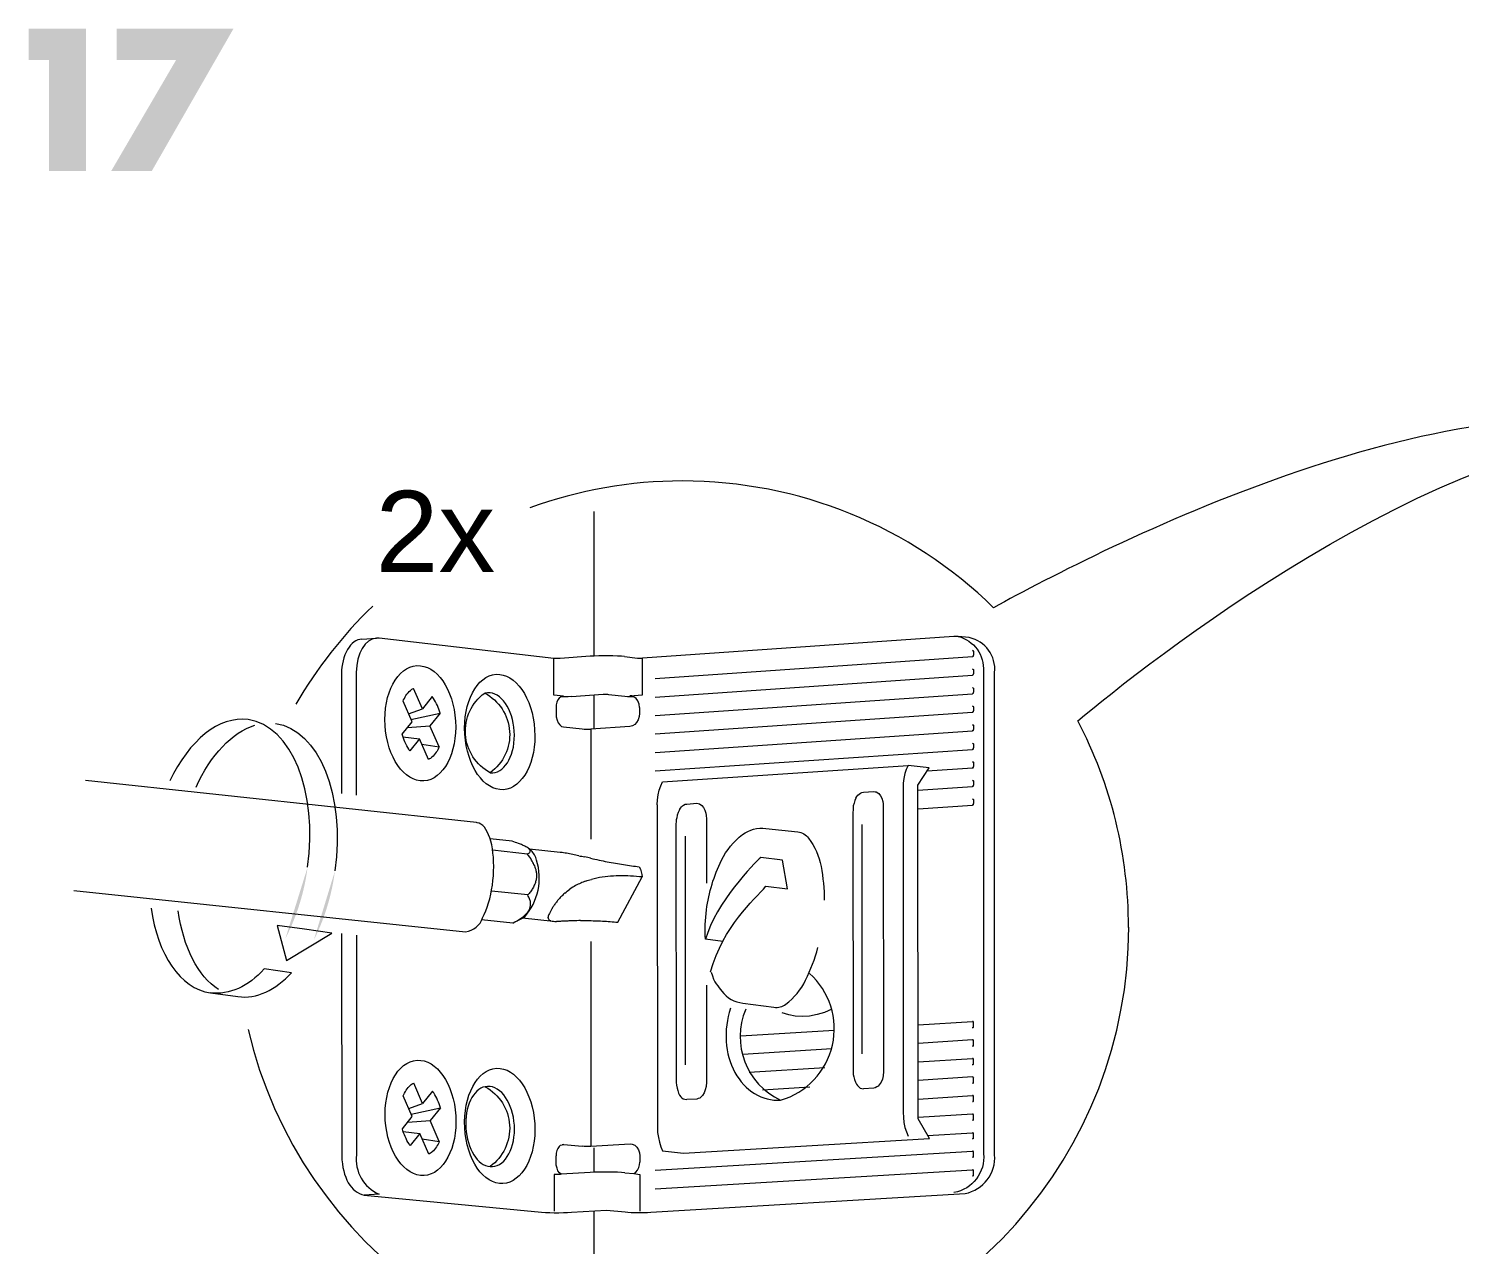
# Model space of a CAD drawing. Header units: metres. Extents: x -11.5 to 7.4, y -3.8 to 5.9.
# Drawn here: x 6.7865 to 7.0658, y -1.58 to -1.3429 of the extents above; entities that cross this region are included whole.
import ezdxf

# ---------------------------------------------------------------- set-up
doc = ezdxf.new("R2010")
doc.units = ezdxf.units.M
doc.header["$MEASUREMENT"] = 0
for name, color, linetype, lineweight in [('PDF19_Geometry_Num_Penna__7_Num_Penna__7', 7, 'Continuous', 18), ('PDF19_Solid Fills_Num_Penna__7_Num_Penna__7', 7, 'Continuous', 18), ('PDF19_Text_Num_Penna__7_Num_Penna__7', 7, 'Continuous', 18)]:
    doc.layers.add(name, color=color, linetype=linetype, lineweight=lineweight)
doc.styles.add('GENERATED_STYLE_1', font='')
doc.styles.get('GENERATED_STYLE_1').set_extended_font_data('Arial')

msp = doc.modelspace()

# ---------------------------------------------------------------- hatches: boundary and pattern name
at = {"layer": 'PDF19_Geometry_Num_Penna__7_Num_Penna__7', "linetype": 'Continuous', "lineweight": 18}
for points in [[(6.790522963358212, -1.348977752351291), (6.790522963358212, -1.370649831270533), (6.79774535165628, -1.370649831270533), (6.79774535165628, -1.342859791180278), (6.786542603078274, -1.342859791180278), (6.786542603078274, -1.348977752351291)], [(6.815325767628499, -1.348977752351291), (6.802647583033147, -1.370649831270533), (6.810570219898985, -1.370649831270533), (6.826528516206501, -1.342859791180278), (6.803715154972426, -1.342859791180278), (6.803715154972426, -1.348977752351291)], [(6.836653127691395, -1.520339879141328, 0.08669492279500014), (6.840995897317809, -1.506391419073922)], [(6.842186319883012, -1.520680175375136, 0.08359006566008033), (6.846327614482909, -1.507128522829466)]]:
    msp.add_hatch(color=7, dxfattribs=at).paths.add_polyline_path(points)

# ---------------------------------------------------------------- linework, layer by layer
at = {"layer": 'PDF19_Geometry_Num_Penna__7_Num_Penna__7', "color": 7, "linetype": 'Continuous', "lineweight": 18, "flags": 128}
for points in [[(6.974867330042757, -1.455807550999114, 0.1962403248969372), (6.914131209092222, -1.431093690581996, 0.0876110335865014), (6.884365730937111, -1.436314842183764)], [(6.850502570154308, -1.519677837118222), (6.850528983038881, -1.562497914186515, 0.3332244400974002), (6.854924701285064, -1.570180869481172), (6.852045451165287, -1.570377553333277), (6.886664388998772, -1.573708033802075), (6.88738429366669, -1.573755945546185), (6.888247933566932, -1.573755945546185), (6.889121401517254, -1.573808771315333), (6.890042781211683, -1.573808771315333), (6.890906421111929, -1.573755945546185), (6.891722149268062, -1.573755945546185), (6.89249979373016, -1.573708033802075), (6.899304489900087, -1.573300169724007), (6.902942096933696, -1.573660122057964), (6.903498610269132, -1.573708033802075), (6.904160775142863, -1.573755945546185), (6.90493841960496, -1.573755945546185), (6.905696407966911, -1.573755945546185), (6.90652196417312, -1.573755945546185), (6.907299608635219, -1.573755945546185), (6.908000102904236, -1.573708033802075), (6.96929114013207, -1.570070426768467, 0.3811468024773719), (6.975068805069274, -1.562498159887768), (6.975068805069277, -1.468454777236733, 0.3826526469595993), (6.970106991138833, -1.461645167041768), (6.967947277135091, -1.461395780271143), (6.967486587287874, -1.461395780271143), (6.967093465284918, -1.461395780271143)], [(6.967947154284461, -1.461395780271145, -0.3645563929504256), (6.972871007371495, -1.468253302210218), (6.972909091065532, -1.562291770836215, -0.3937708121622758), (6.967131548978955, -1.569868951741952)], [(6.862826084992616, -1.481399793391589), (6.860943767702208, -1.483746363197363, -0.02310425551319789), (6.860729024808094, -1.483424740258694, -0.07044539825071498), (6.859430985094582, -1.480478536547786), (6.861370796477921, -1.478059607723344), (6.859620175058504, -1.474054677318223)], [(6.861165635932629, -1.477589335527306), (6.86684747738161, -1.476380485368216, 0.07038400285032381), (6.86557105937826, -1.473486370322699, 0.02763475865100943), (6.865326218080792, -1.473128875001261), (6.863394760540018, -1.475535518763111), (6.861655195676935, -1.471550244458138)], [(6.876586829303609, -1.472394596810114), (6.876068399662209, -1.472394596810114), (6.87554997002081, -1.472452336604298, -0.5549167512803442), (6.876625158698898, -1.488010139871305, -0.5503614619568665), (6.875550215722061, -1.472452336604298)], [(6.795368560596529, -1.510936769382483), (6.871807448552664, -1.519027711605833, 0.2968283018738264), (6.87513276929517, -1.516280157357045), (6.875454637935093, -1.515632734558426), (6.875751936449829, -1.514928800471881), (6.876032035876934, -1.514190468210078), (6.876288793685116, -1.51339562466035), (6.876522209874372, -1.512561468910326), (6.876723684900888, -1.511711342578933), (6.876898132789698, -1.510824361059763), (6.877048010553326, -1.509928779996777), (6.877157347610398, -1.509007400302347), (6.877247028567323, -1.508076192557843), (6.87729739732395, -1.507169554938525), (6.877308453880286, -1.506255546281651), (6.87729739732395, -1.505367336256221), (6.877247028567323, -1.50449632531842), (6.877167175660471, -1.503657255543359), (6.877056610097139, -1.50285012693104), (6.876910417852292, -1.502087224544052), (6.876738426975997, -1.501372233901175), (6.876539408962003, -1.500714983052481), (6.876305992772746, -1.500090901872788), (6.876054148989603, -1.499544216587426), (6.875772821056236, -1.499071241677619), (6.875477979554018, -1.498646178511922), (6.875157339420356, -1.498313253315668), (6.874823185717842, -1.498044210444895), (6.874470604421443, -1.49785747749349), (6.874108195074966, -1.497741997905122), (6.873962002830117, -1.497724798817493)], [(6.921998071773888, -1.520898726638654), (6.918612677075302, -1.520479068900499, -0.04448911351176163), (6.918821523139371, -1.514713689025887, -0.08060037220945315), (6.921772395174067, -1.505044116259415, -0.117551117234052), (6.925870692054891, -1.500067437403236, -0.2001237282631747), (6.930432135795446, -1.498869643800478), (6.936647148960937, -1.499541636724281, -0.1976658596359384), (6.938744209145462, -1.500757857920926, -0.1160197872673241), (6.941196307638897, -1.506276308037432, -0.04641594960376186), (6.941805646743482, -1.512863558599474)], [(6.88397002907101, -1.502665605290901, 0.0255111395683694), (6.883567079017977, -1.502418675532795, 0.03129407400222826), (6.882907371156769, -1.502111548967985, 0.01711446335105333), (6.882150611301078, -1.501792137340582, 0.00341086831149107), (6.880939304129466, -1.501365231415496), (6.876601448528092, -1.500899627543244)], [(6.881076159726744, -1.517290235203392), (6.883288699499637, -1.516147724382298, 0.2678369568534594), (6.885654434003055, -1.505051118745093, 0.1470129156269665), (6.884596075860719, -1.503155287885835), (6.884125557963431, -1.502767079907915)], [(6.892715642279908, -1.503922981447232, 0.009157862673708262), (6.891522762702184, -1.503716592395681, 0.0307584102595123), (6.890374109349798, -1.503560572100758)], [(6.896227941675072, -1.50468588383422, 0.004170940043627717), (6.897855712468564, -1.505036008118104, 0.001101244989605432), (6.899462598655653, -1.505362790783062, 0.006422701627785014), (6.901051057248852, -1.505655175272761, 0.009663797329030426), (6.902623545260674, -1.505921761131016, 0.008708558956143666), (6.905723066552737, -1.506332082221602, -0.07129263654517778), (6.906303658610854, -1.508328404892866)], [(6.885164382856242, -1.505930852077333, -0.03963496748153745), (6.885496079546238, -1.506862059821838, -0.03947135219883013), (6.88563490075353, -1.507606534614937, -0.04084537996888438), (6.885647185816122, -1.508352237914295, -0.04796228042619508), (6.885531706227754, -1.509059857519616, -0.0425789080733801), (6.885315489126128, -1.509736764468457, -0.03905018133967258), (6.884939566210802, -1.51049229581789, -0.03548243162844963), (6.884469048313511, -1.511199915423211, -0.01229232773363814), (6.883950618672115, -1.511838738678017), (6.876853538012487, -1.511075836291029)], [(6.895304719221256, -1.509122634189463, 0.01546051777273411), (6.894282602013568, -1.509523127229976, 0.022628226684769), (6.893283826424808, -1.510015758239931, 0.02467596801893685), (6.89218308481653, -1.510688979669994)], [(6.894244518319534, -1.516836424991228, 0.001352341609420196), (6.895633958898733, -1.516838882003746, -0.006282400903858593), (6.897066397197005, -1.516860995116413, -0.01217259831159004), (6.898534462176794, -1.516921191923116, -0.00698525789229755), (6.901547988030712, -1.517163207656186), (6.906303535760227, -1.508329019145995, 0.008554327983099992), (6.904014828599266, -1.508150885738405, 0.01826213319100783), (6.901754377082264, -1.508120173081925, 0.0205484732634432), (6.899568864447078, -1.508241795201589, 0.02541369664846799), (6.89743249206226, -1.508561206828991, 0.008296423105725953), (6.896362463110462, -1.508798308537024)], [(6.89116588163388, -1.511498565294833, 0.02349707216583532), (6.890572513110666, -1.512055078630268, 0.01680577736043548), (6.89002828483782, -1.512652132672258, 0.02144515071467151), (6.889550395902981, -1.513228302107842, 0.01519298957185721), (6.889129018256062, -1.513804471543426)], [(6.888751866834474, -1.514381869485268, 0.006144491768985855), (6.888444740269664, -1.514902756139185, 0.0131245753056678), (6.888178154411408, -1.515433470843176, 0.02266701883176394), (6.888017220091449, -1.515864676540169)], [(6.888439826244628, -1.51688433673534, 0.04521928328145534), (6.888948427835951, -1.516978931717301, 0.02071029230500936), (6.889579880053201, -1.517002273336225)], [(6.921839963018321, -1.530624319290549, 0.1999824213562884), (6.925945630936702, -1.532948653133031), (6.931992338744678, -1.533748410707795, 0.2009235447296325), (6.934336328687309, -1.533129243553139, 0.1173699585305153), (6.938170496722392, -1.52847443333688, 0.04913287737855979), (6.940589425546834, -1.52207760124502)], [(6.92649489608521, -1.534136618685715, 0.4056816967211269), (6.933299592255134, -1.551854258807092, 0.5893325963494821), (6.938933521960005, -1.527125656314862)], [(6.861213670527363, -1.554565449270607), (6.866895511976345, -1.553356599111515, 0.07038400285046376), (6.86561897112237, -1.550462361215373, 0.02763475864663835), (6.865374252675529, -1.550104865893934), (6.863442672284128, -1.552511386805159), (6.861703107421045, -1.548526112500186)], [(6.876586829303609, -1.549181029186986), (6.876126139456392, -1.549181029186986), (6.87564579350903, -1.549243683006208, -0.5518793658810691), (6.876587197855487, -1.564801363422589)], [(6.862873996736726, -1.558375661433637), (6.86099167944632, -1.560722231239411, -0.02310425551606391), (6.860776936552204, -1.560400854001993, -0.07044539825098749), (6.859479019689319, -1.55745452744046), (6.861418831072656, -1.555035598616017), (6.859668209653242, -1.551030668210897)]]:
    msp.add_lwpolyline(points, format="xyb", dxfattribs=at)
for points in [[(6.896821187347662, -1.437060791184374), (6.89683838643529, -1.465235353733769)], [(6.851546309072157, -1.461957207631615), (6.854406271643665, -1.4617557326051)], [(6.854924701285064, -1.461755486903849), (6.854665486464366, -1.461755486903849), (6.854406271643665, -1.461755486903849)], [(6.889063784573693, -1.465695552178481), (6.85492482413569, -1.4617557326051)], [(6.96709309673304, -1.461395780271143), (6.906320120594728, -1.465647640434371)], [(6.890301873181757, -1.465695552178481), (6.889946834872836, -1.465695552178481), (6.889486145025622, -1.465695552178481), (6.88906353887244, -1.465695552178481)], [(6.890906543962553, -1.473066344032665), (6.889063784573693, -1.47286486900615), (6.889063784573693, -1.465695306477229)], [(6.902836445395403, -1.465335599844524), (6.90222219226578, -1.465287688100414), (6.901464203903831, -1.465234862331267), (6.900580907903439, -1.465186950587156), (6.899659528209007, -1.465186950587156), (6.898738148514578, -1.465186950587156), (6.897826596870223, -1.465186950587156), (6.896905217175794, -1.465234862331267), (6.89611774466362, -1.465287688100414), (6.890301996032383, -1.465695552178481)], [(6.902836568246027, -1.465335354143273), (6.905341492508617, -1.465647394733119), (6.905562623635282, -1.465647394733119), (6.905802182355831, -1.465647394733119), (6.906061397176531, -1.465647394733119), (6.906320611997231, -1.465647394733119)], [(6.90467920478426, -1.473162413222138), (6.904286082781304, -1.47301376396477), (6.903863476628125, -1.47296585222066), (6.906320489146605, -1.472800003875662), (6.906320489146605, -1.465647640434371)], [(6.908815831060371, -1.469635371751862), (6.970769401713815, -1.465335599844524)], [(6.970932178793163, -1.464313482636837), (6.970768787460685, -1.464155005329395), (6.97082652725487, -1.464207831098541), (6.970932178793163, -1.464255742842653), (6.970932178793163, -1.464414220150094), (6.970932178793163, -1.465076385023824)], [(6.970874684700231, -1.465234862331267), (6.970769033161938, -1.465335599844524), (6.970826772956123, -1.465335599844524), (6.970932424494414, -1.465234862331267), (6.970932424494414, -1.465076385023824)], [(6.847611280673188, -1.46866583461207), (6.847621108723262, -1.492035709181581)], [(6.850471366095322, -1.468454777236733), (6.850486108170431, -1.492343081447642)], [(6.970932178793163, -1.467946175645407), (6.970768787460685, -1.467797526388039), (6.97082652725487, -1.467797526388039), (6.970932178793163, -1.467893349876261), (6.970932178793163, -1.468046913158664), (6.970932178793163, -1.468713992057433)], [(6.908815831060371, -1.473272733084217), (6.970769401713815, -1.468963133126806)], [(6.970932178793163, -1.471583536977763), (6.970768787460685, -1.471372233901174), (6.97082652725487, -1.471425059670322), (6.970932178793163, -1.471525797183579), (6.970932178793163, -1.471636362746911), (6.970932178793163, -1.472293613595603)], [(6.970874684700231, -1.4688626413148), (6.970769033161938, -1.468963378828057), (6.970826772956123, -1.468915467083947), (6.970932424494414, -1.46881472957069), (6.970932424494414, -1.468713992057433)], [(6.892499670879536, -1.473114501478028), (6.891817849905657, -1.473162413222138), (6.891127429387964, -1.473162413222138), (6.89040752472005, -1.473162413222138), (6.890080742055094, -1.473426542067874), (6.889841183334541, -1.473786494401831), (6.889620052207878, -1.47424227022401), (6.889524228719658, -1.474755785840371), (6.889486145025622, -1.475312299175807), (6.889486145025622, -1.476492893690937), (6.889524228719658, -1.477112060845593), (6.889687620052136, -1.477721399950175), (6.889879267028578, -1.478234915566538), (6.890206049693536, -1.478642779644605), (6.890541431902308, -1.478954820234452), (6.890906298261303, -1.47905555774771), (6.894601645089095, -1.479463421825777), (6.894966511448088, -1.479511333569887), (6.895359633451044, -1.479511333569887), (6.89582032329826, -1.479511333569887), (6.896242929451438, -1.479511333569887), (6.896252757501511, -1.500942625262318)], [(6.890599417397745, -1.473114501478028), (6.890906543962553, -1.473066589733917), (6.890666985242001, -1.473114501478028), (6.890407770421303, -1.473162413222138)], [(6.89249979373016, -1.473114501478028), (6.898680408720393, -1.472653811630813)], [(6.896837895032787, -1.472800249576913), (6.896837895032787, -1.479463667527028)], [(6.898680654421646, -1.472653811630813), (6.898939869242346, -1.472653811630813), (6.899199084063046, -1.472653811630813), (6.899506210627854, -1.472653811630813), (6.899717513704445, -1.47270663739996)], [(6.899717268003192, -1.47270663739996), (6.902884357139511, -1.473066589733917)], [(6.902884479990139, -1.473066589733917), (6.903402909631538, -1.473114501478028), (6.904017162761155, -1.473114501478028), (6.904679327634886, -1.473162413222138)], [(6.904420112814186, -1.473066589733917), (6.903863599478752, -1.47296585222066)], [(6.905763852960543, -1.475264387431697), (6.905696285116287, -1.474602222557966), (6.905437070295585, -1.47398305540331), (6.905139771780849, -1.473522365556095), (6.904679081933635, -1.473162413222138)], [(6.908815831060371, -1.476852846024892), (6.970769401713815, -1.472605899886702)], [(6.970874684700231, -1.472505162373444), (6.970769033161938, -1.472605899886702), (6.970826772956123, -1.472553074117555), (6.970932424494414, -1.472452336604298), (6.970932424494414, -1.472293859296856)], [(6.860682218719617, -1.476490436678418), (6.863394760540018, -1.475535887314988)], [(6.86684747738161, -1.476380116816337), (6.864849926204087, -1.478872756016334)], [(6.905763975811167, -1.475264141730444), (6.905763975811167, -1.476444736245574), (6.905696407966911, -1.477054075350156), (6.905504760990469, -1.477673242504813), (6.905197634425662, -1.478181844096138), (6.904842596116739, -1.478594622199243), (6.904381906269524, -1.478853837019942), (6.903863476628125, -1.4789545745332), (6.896243052302063, -1.479511087868635)], [(6.908815831060371, -1.480432713264316), (6.970769401713815, -1.476185767126125)], [(6.970932178793163, -1.475163649918438), (6.970768787460685, -1.47501500066107), (6.97082652725487, -1.47501500066107), (6.970932178793163, -1.475115738174329), (6.970932178793163, -1.475264387431697), (6.970932178793163, -1.475936380355501)], [(6.970874684700231, -1.476085029612868), (6.970769033161938, -1.476185767126125), (6.970826772956123, -1.476185767126125), (6.970932424494414, -1.476085029612868), (6.970932424494414, -1.475936380355501)], [(6.860491431697557, -1.479156295260967), (6.864850171905339, -1.478873738821342)], [(6.866639982674425, -1.482964050411479), (6.864850049054713, -1.478873124568213)], [(6.908815831060371, -1.484022162852562), (6.970769401713815, -1.479823128458483)], [(6.970932178793163, -1.478791428901973), (6.970768787460685, -1.478642779644605), (6.97087443899898, -1.478642779644605), (6.970932178793163, -1.478743517157862), (6.970932178793163, -1.478901994465304), (6.970932178793163, -1.479564159339034)], [(6.970932424494414, -1.479722636646476), (6.970769033161938, -1.479823374159734), (6.970874684700231, -1.479775462415624), (6.970932424494414, -1.479674724902366), (6.970932424494414, -1.479564159339034)], [(6.859596464887701, -1.48101097116054), (6.86282620784324, -1.48139917913846)], [(6.864571669536367, -1.485394650045384), (6.862825962141988, -1.481399547690338)], [(6.86328075515916, -1.482443409458813), (6.86663949127192, -1.482964296112731)], [(6.970932178793163, -1.482433949960618), (6.970768787460685, -1.482232474934102), (6.97087443899898, -1.482285300703249), (6.970932178793163, -1.482381124191471), (6.970932178793163, -1.482481861704728), (6.970932178793163, -1.483153854628532)], [(6.908815831060371, -1.487602275793238), (6.970769401713815, -1.483451153143267)], [(6.970932424494414, -1.48335041563001), (6.970769033161938, -1.483451153143267), (6.970874684700231, -1.483403241399158), (6.970932424494414, -1.483302503885899), (6.970932424494414, -1.483153854628532)], [(6.909238314362922, -1.494263236730833), (6.90927639805696, -1.493279203217184), (6.909401705695403, -1.492309911778643), (6.909603180721918, -1.49139344610925), (6.909900479236653, -1.490572803928078), (6.910255517545574, -1.489800073491018), (6.958177089705986, -1.486580158585551)], [(6.958176844004733, -1.486580158585551), (6.957811977645738, -1.487352889022612), (6.957552762825038, -1.48816370315371), (6.957351287798524, -1.489089996873176), (6.957217380616267, -1.490059288311717), (6.957217380616267, -1.491033493775293)], [(6.960067637988328, -1.490419240645673), (6.962275263736181, -1.487040848432765), (6.958176966855357, -1.486580158585551)], [(6.961871945131273, -1.487650187537348), (6.970768787460685, -1.487040848432765)], [(6.970768787460685, -1.485860131067009), (6.97087443899898, -1.485860131067009), (6.970932178793163, -1.485960868580268), (6.970932178793163, -1.486124259912746), (6.970932178793163, -1.48678151076144)], [(6.970932178793163, -1.486013817200041), (6.970768787460685, -1.485860253917636)], [(6.970932424494414, -1.486940110919508), (6.970769033161938, -1.487040848432765), (6.970874684700231, -1.487040848432765), (6.970932424494414, -1.486940110919508), (6.970932424494414, -1.486781633612066)], [(6.873961757128866, -1.497725413070622), (6.797640805773618, -1.48952390528394)], [(6.962332634978489, -1.559320997000123), (6.96011518118056, -1.55548191494), (6.96006726943645, -1.490418994944421)], [(6.960067637988328, -1.491393200407998), (6.970769156012562, -1.490673295740084)], [(6.970932178793163, -1.489651424233648), (6.970768787460685, -1.48950277497628), (6.97087443899898, -1.48950277497628), (6.970932178793163, -1.489603512489539), (6.970932178793163, -1.489752161746907), (6.970932178793163, -1.490419240645673)], [(6.970932424494414, -1.490572803928078), (6.970769033161938, -1.490673541441335), (6.970874684700231, -1.490620715672189), (6.970932424494414, -1.490519978158932), (6.970932424494414, -1.490419240645673)], [(6.947993755621896, -1.492981659001195), (6.947792280595381, -1.493442348848411), (6.947638717312977, -1.493950950439735), (6.947475325980498, -1.49445955203106), (6.947437242286462, -1.494872330134164), (6.947437242286462, -1.495280194212231), (6.947369674442204, -1.495692972315336)], [(6.947993878472523, -1.492981904702447), (6.948195353499038, -1.49262195236849), (6.948396828525555, -1.49236273754779), (6.948656043346253, -1.492161262521275), (6.948857518372767, -1.492002785213833), (6.949174472987652, -1.491849221931428), (6.949471771502388, -1.491801310187317), (6.951410354379469, -1.491652660929949)], [(6.951410354379469, -1.491652415228698), (6.951737137044425, -1.491700326972808), (6.951976695764976, -1.491753152741955), (6.952437385612193, -1.492060279306767), (6.952792423921112, -1.49247305740987), (6.95305163874181, -1.492981659001195), (6.953215030074292, -1.493590998105778), (6.953310853562511, -1.494051687952993), (6.953310853562511, -1.494670855107649), (6.953368593356696, -1.54627303202074)], [(6.957217134915014, -1.491033493775293), (6.957217134915014, -1.554200828612864)], [(6.970932178793163, -1.493279203217184), (6.970768787460685, -1.493082642215704)], [(6.970769156012562, -1.493082519365078), (6.970874807550857, -1.493130431109189), (6.970932547345042, -1.493231168622447), (6.970970631039076, -1.493341734185778), (6.970970631039076, -1.493998985034471)], [(6.909238191512298, -1.494263113880208), (6.909276275206334, -1.557123322152968)], [(6.913537963419637, -1.495232282468121), (6.913278748598934, -1.495740884059447), (6.913115357266458, -1.496249485650772), (6.913019533778238, -1.496772829317208), (6.912923710290015, -1.497180693395276), (6.912923710290015, -1.497588557473343), (6.912875798545906, -1.497991507526374)], [(6.913537840569008, -1.495232528169373), (6.913739315595524, -1.494920487579527), (6.913940790622039, -1.494671100808901), (6.914161921748704, -1.494459797732312), (6.91436339677522, -1.494311148474944), (6.914660695289955, -1.494152671167502), (6.914977649904838, -1.494099845398355), (6.916916232781919, -1.493951196140986), (6.917223359346728, -1.493999107885098), (6.917482574167426, -1.494051933654244), (6.917943264014642, -1.494359060219054), (6.918240562529379, -1.494771838322158), (6.918499777350078, -1.495280439913484), (6.918701252376593, -1.49589960706814), (6.918758992170778, -1.496360296915356), (6.918816731964961, -1.496969636019938), (6.918816731964961, -1.509542169076994)], [(6.947369797292831, -1.495741129760699), (6.947437365137088, -1.545754848080594)], [(6.960115549732437, -1.495030930292232), (6.970769156012562, -1.494311025624318)], [(6.970932424494414, -1.494210165260434), (6.970769033161938, -1.494310902773692), (6.970874684700231, -1.494262991029582), (6.970932424494414, -1.49415242546625), (6.970970508188453, -1.493998862183845)], [(6.912875675695281, -1.498049247320558), (6.912923587439391, -1.547851662563863)], [(6.949174227286401, -1.498102195940331), (6.949174227286401, -1.542841936889311)], [(6.914660818140581, -1.500400854001994), (6.914660818140581, -1.544991945693606)], [(6.883909832264308, -1.503851113831068), (6.877095308044305, -1.503126295138116)], [(6.890258752612057, -1.503536861929954), (6.884277155635822, -1.502898038675149)], [(6.930415796662196, -1.510128412263903), (6.934660285787869, -1.510652984436598), (6.933668881236661, -1.505058366932022), (6.929424392110992, -1.504530109240549)], [(6.881020876945081, -1.51731677093859), (6.874916429342921, -1.516666891127453)], [(6.882918919115605, -1.516330526113673), (6.888888231029251, -1.516969349368478)], [(6.847630445370831, -1.519370710553413), (6.847650101470979, -1.562700126316786)], [(6.896262094149083, -1.520906343377463), (6.89628175024923, -1.560910192697074)], [(6.837849938489148, -1.527008088265852), (6.832525592361604, -1.526266070485272)], [(6.918816731964961, -1.52940514967888), (6.918816731964961, -1.548370829309018)], [(6.822047662476551, -1.530928251739086), (6.827379379641652, -1.53166289848211)], [(6.937493835474804, -1.535514019903574), (6.936159677677271, -1.535466108159463), (6.934873431623846, -1.535216721388838), (6.933597013620497, -1.534856769054881)], [(6.943271623262632, -1.534083792916567), (6.941851470026952, -1.534755785840371), (6.940411660691124, -1.535163649918439), (6.938933767661259, -1.535465862458212), (6.937493958325431, -1.535513774202322)], [(6.925554228842509, -1.539304944518335), (6.943732435960474, -1.53818208979739)], [(6.960115549732437, -1.537155058564666), (6.970769156012562, -1.536492893690936)], [(6.970932178793163, -1.537615748411881), (6.970768787460685, -1.537726313975212)], [(6.970769033161938, -1.536493016541561), (6.970970508188453, -1.536694491568077)], [(6.970769033161938, -1.537726191124587), (6.970874684700231, -1.537663537305365), (6.970932424494414, -1.537562799792108), (6.970970508188453, -1.537414150534739), (6.970970508188453, -1.536742157610935)], [(6.970970631039076, -1.536742526162813), (6.970932547345042, -1.536646702674593), (6.970874807550857, -1.536545965161334), (6.970769156012562, -1.536493139392188)], [(6.970970631039076, -1.540384801520206), (6.970932547345042, -1.540221410187727), (6.970874807550857, -1.540125586699506), (6.970769156012562, -1.540125586699506), (6.960115549732437, -1.540792665598273)], [(6.970932178793163, -1.541205443701378), (6.970768787460685, -1.541301267189599)], [(6.970769033161938, -1.540125586699506), (6.970970508188453, -1.540284064006949)], [(6.970769033161938, -1.541301267189599), (6.970874684700231, -1.541301267189599), (6.970932424494414, -1.541205443701378), (6.970970508188453, -1.541042052368899), (6.970970508188453, -1.540384801520206)], [(6.925918972350877, -1.542894639807833), (6.943271623262632, -1.541814782805962)], [(6.960115549732437, -1.544372532837697), (6.970769156012562, -1.543763193733114)], [(6.970769033161938, -1.543763193733114), (6.970970508188453, -1.543911842990482)], [(6.970769033161938, -1.544943788248244), (6.970874684700231, -1.544881134429023), (6.970932424494414, -1.544780396915765), (6.970970508188453, -1.544684573427544), (6.970970508188453, -1.54401258050374)], [(6.970970631039076, -1.544012703354366), (6.970932547345042, -1.543864054096998), (6.970874807550857, -1.543763316583741), (6.970769156012562, -1.543763316583741)], [(6.927157060958937, -1.546421681278109), (6.941899136069811, -1.545500301583679)], [(6.947436996585209, -1.545754602379341), (6.947436996585209, -1.546320943764851), (6.947475080279245, -1.546834459381214), (6.947570903767467, -1.547343060972539), (6.947734295099947, -1.547851662563863), (6.947897686432425, -1.548370092205262), (6.948089333408868, -1.548720216489146), (6.948290808435383, -1.549032257078992), (6.948550023256081, -1.549291471899691), (6.94880923807678, -1.549492946926207), (6.94911636464159, -1.549593684439464), (6.949471402950511, -1.549651424233649)], [(6.953368347655445, -1.54627303202074), (6.953310607861258, -1.547093674201913), (6.953157044578854, -1.547750925050606), (6.952917485858304, -1.548370092205262), (6.952552619499308, -1.548883607821624), (6.952331488372645, -1.54913299459225), (6.952091929652095, -1.549291471899691), (6.951774975037209, -1.54944012115706), (6.951477676522474, -1.549492946926207), (6.949471525801137, -1.549651424233649)], [(6.970932178793163, -1.544833222684912), (6.970768787460685, -1.544943788248244)], [(6.912923710290015, -1.54790448833301), (6.912923710290015, -1.54842291797441), (6.9129814500842, -1.548931519565735), (6.913077273572421, -1.549492946926207), (6.913240664904901, -1.550001548517532), (6.913374572087156, -1.550519978158931)], [(6.918816854815589, -1.548370092205262), (6.918759115021404, -1.54918090633636), (6.918595723688924, -1.549852899260164), (6.918356164968372, -1.550462238364747), (6.91803921035349, -1.550980668006146), (6.91777999553279, -1.551230054776772), (6.917540436812239, -1.551441357853361), (6.917223482197354, -1.551542095366618), (6.916916355632543, -1.551642832879876), (6.914977772755465, -1.551743570393134)], [(6.929758054411, -1.549852899260164), (6.938971851355294, -1.549291471899691)], [(6.970970631039076, -1.547602275793238), (6.970932547345042, -1.54750153827998), (6.970874807550857, -1.547390972716649), (6.970769156012562, -1.547343060972539), (6.960115549732437, -1.548010139871304)], [(6.970932178793163, -1.54847082971852), (6.970768787460685, -1.548571567231777)], [(6.970769033161938, -1.547343060972539), (6.970970508188453, -1.547554364049128)], [(6.970769033161938, -1.548571567231777), (6.970874684700231, -1.548523655487667), (6.970932424494414, -1.54842291797441), (6.970970508188453, -1.548264440666967), (6.970970508188453, -1.547602275793238)], [(6.913374817788407, -1.550519978158931), (6.913576292814922, -1.550870102442814), (6.913797423941586, -1.551182143032661), (6.91403698266214, -1.55139344610925), (6.914296197482839, -1.551590007110729), (6.914622980147797, -1.551690744623986), (6.914978018456715, -1.551743570393134)], [(6.960115549732437, -1.551642832879876), (6.970769156012562, -1.550980668006146)], [(6.970932178793163, -1.552050696957943), (6.970768787460685, -1.552151434471201)], [(6.970769033161938, -1.550980668006146), (6.970970508188453, -1.55113423128855)], [(6.970769033161938, -1.552151557321827), (6.970874684700231, -1.552151557321827), (6.970932424494414, -1.55205081980857), (6.970970508188453, -1.551902170551203), (6.970970508188453, -1.551230177627398)], [(6.970970631039076, -1.551230177627398), (6.970932547345042, -1.551081528370029), (6.970874807550857, -1.550980790856771), (6.970769156012562, -1.550980790856771)], [(6.860730130463729, -1.553466550421717), (6.863442672284128, -1.552512001058288)], [(6.866895511976345, -1.553355984858385), (6.864897960798823, -1.555848624058382)], [(6.957217134915014, -1.554200582911613), (6.957255218609051, -1.555232528169373), (6.957351042097272, -1.556201819607914), (6.957552517123787, -1.557171111046453), (6.95786947173867, -1.558039664971736), (6.95817659830348, -1.558908218897018)], [(6.970970631039076, -1.554872575835416), (6.970932547345042, -1.554709184502937), (6.970874807550857, -1.554613361014717), (6.970769156012562, -1.554613361014717), (6.960115549732437, -1.555232528169373)], [(6.970769033161938, -1.554613361014717), (6.970970508188453, -1.554771838322159)], [(6.970769033161938, -1.555789041504809), (6.970874684700231, -1.555741129760699), (6.970932424494414, -1.555640392247441), (6.970970508188453, -1.55552982668411), (6.970970508188453, -1.554872575835416)], [(6.85964437663181, -1.557986962053214), (6.862874119587351, -1.558375170031134)], [(6.860539466292295, -1.556132163303015), (6.864898206500074, -1.55584960686339)], [(6.866687894418533, -1.559940164154779), (6.864897960798823, -1.555849238311512)], [(6.909276520907586, -1.557123199302343), (6.909276520907586, -1.558140402484993), (6.909439912240066, -1.559119521973607), (6.90964138726658, -1.560040901668037), (6.909900602087282, -1.560962281362467), (6.910255640396199, -1.5617780095186)], [(6.970932178793163, -1.555693218016588), (6.970768787460685, -1.555789041504809)], [(6.864619581280477, -1.562370763788683), (6.862873873886098, -1.558375661433637)], [(6.863328789753897, -1.559419400351486), (6.866687525866656, -1.559940287005404)], [(6.890080864905718, -1.560909455593319), (6.890340079726418, -1.560650240772619), (6.890666862391377, -1.560549503259361), (6.890964160906112, -1.560501591515251), (6.894601767939719, -1.560861543849209)], [(6.890964160906112, -1.560501591515251), (6.890666862391377, -1.560549503259361)], [(6.903921339272937, -1.560448765746104), (6.896281258846725, -1.560909455593319), (6.895878308793694, -1.560909455593319), (6.895427446996553, -1.560909455593319), (6.894966757149339, -1.560909455593319), (6.894601890790346, -1.560861543849209)], [(6.904381783418899, -1.560501591515251), (6.903921093571684, -1.560448765746104)], [(6.904880802661403, -1.560698275367356), (6.904420112814186, -1.560501714365877), (6.903921339272937, -1.56044888859673)], [(6.904880802661403, -1.560698152516729), (6.905245669020395, -1.561058104850686), (6.905562623635282, -1.561581448517123), (6.905764098661797, -1.562137961852557), (6.905802182355831, -1.56269938921303), (6.905802182355831, -1.56392789547227)], [(6.91436339677522, -1.562190787621705), (6.962332880679739, -1.559320997000123)], [(6.961968014320746, -1.55875956963965), (6.970769033161938, -1.558203056304214)], [(6.970932178793163, -1.559320997000123), (6.970768787460685, -1.55942173451338)], [(6.970769033161938, -1.558202933453589), (6.970970508188453, -1.558399494455067)], [(6.970769033161938, -1.55942173451338), (6.970874684700231, -1.559368908744233), (6.970970508188453, -1.559268171230975), (6.970970508188453, -1.559119521973607), (6.970970508188453, -1.55845244307484)], [(6.970970631039076, -1.55845244307484), (6.970970631039076, -1.558351705561583), (6.970874807550857, -1.558250968048324), (6.970769156012562, -1.558203056304214)], [(6.890445608414085, -1.566289084502528), (6.890138481849279, -1.566029869681828), (6.889841183334541, -1.565617091578724), (6.889687620052136, -1.565108489987399), (6.889524228719658, -1.564537234576853), (6.889486145025622, -1.563980721241418), (6.889486145025622, -1.562752214982178)], [(6.890081110606971, -1.560909455593319), (6.88984155188642, -1.561269407927276), (6.889620420759757, -1.561682186030381), (6.889524597271533, -1.562190787621705), (6.889486513577499, -1.562752214982178)], [(6.896837895032787, -1.561168670414019), (6.896837895032787, -1.565929132168571)], [(6.908815831060371, -1.565521268090504), (6.970769401713815, -1.561830835287748)], [(6.910255517545574, -1.5617780095186), (6.91436364247647, -1.562190787621705)], [(6.970932178793163, -1.562910692289619), (6.970768787460685, -1.563011429802877)], [(6.970769033161938, -1.561830835287748), (6.970970508188453, -1.561979484545116)], [(6.970769033161938, -1.563011429802877), (6.970874684700231, -1.563011429802877), (6.970970508188453, -1.562910692289619), (6.970970508188453, -1.562752214982178), (6.970970508188453, -1.562090050108448)], [(6.970970631039076, -1.562090050108448), (6.970970631039076, -1.561931572801005), (6.970874807550857, -1.561830835287748), (6.970769156012562, -1.561830835287748)], [(6.890301873181757, -1.566341787421049), (6.889946834872836, -1.566341787421049), (6.889524228719658, -1.566341787421049), (6.889121278666625, -1.566341787421049)], [(6.889121401517254, -1.566341787421049), (6.889121401517254, -1.573496607874859)], [(6.902884479990139, -1.566029869681828), (6.902222315116409, -1.565977043912681), (6.901464326754457, -1.565929132168571), (6.90063877054825, -1.565929132168571), (6.899717390853818, -1.565881220424461), (6.898738271365204, -1.565881220424461), (6.89782671972085, -1.565881220424461), (6.896943423720456, -1.565929132168571), (6.896117867514247, -1.565977043912681), (6.890445854115338, -1.566289084502528), (6.890302118883007, -1.566341910271675)], [(6.902884602840764, -1.566029869681828), (6.904621710691329, -1.566178518939196), (6.905044316844506, -1.565881220424461), (6.905341615359243, -1.565521268090504), (6.905600830179942, -1.565007752474141), (6.90576422151242, -1.564489322832742), (6.905802305206457, -1.56392789547227)], [(6.904621587840701, -1.566178396088572), (6.905802182355831, -1.566341787421049), (6.905802182355831, -1.573496607874859)], [(6.908815831060371, -1.569149047074037), (6.970769401713815, -1.565468442321356)], [(6.970769033161938, -1.565468442321356), (6.970970508188453, -1.565617091578724)], [(6.970769033161938, -1.566639208786411), (6.970874684700231, -1.566591297042301), (6.970970508188453, -1.566490559529043), (6.970970508188453, -1.566389822015786), (6.970970508188453, -1.565717829091982)], [(6.970970631039076, -1.565717829091982), (6.970970631039076, -1.565569179834614), (6.970874807550857, -1.565468442321356), (6.970769156012562, -1.565468442321356)], [(6.970932178793163, -1.566538471273153), (6.970768787460685, -1.566639208786411)], [(6.896837895032787, -1.573448818981375), (6.89684772308286, -1.601065639689077)]]:
    msp.add_lwpolyline(points, dxfattribs=at)
msp.add_lwpolyline([(6.840391472238265, -1.518535571998382), (6.835026585404165, -1.517793554217802), (6.836864430767987, -1.524617906487876), (6.845687562721844, -1.519267761728888)], close=True, dxfattribs=at)
at = {"layer": 'PDF19_Geometry_Num_Penna__7_Num_Penna__7', "color": 7, "linetype": 'Continuous', "lineweight": 18}
for centre, radius, start, end in [((6.914419031980897, -1.518429894791556), 0.08746123792668836, 133.9765827078314, 149.961239847447), ((6.914536837768168, -1.518066060368692), 0.08665435291391077, 359.9430741696888, 27.63548314300961), ((6.903405457565821, -1.462200147277784), 0.04303617142923066, 257.2480615959552, 258.8346911037839), ((6.880105117886226, -1.512226593276937), 0.004843475101756312, 315.9869355130517, 323.1147671810058), ((6.914138235622442, -1.518119231462304), 0.08709347714125393, 193.2582309472949, 359.9997273788438), ((6.878228785442532, -1.510189005146339), 0.007586455832631067, 301.0239561239786, 308.1393998062684), ((6.914640168997794, -2.333735462248843), 0.8171380377332174, 91.52485626916548, 91.58827867351522)]:
    msp.add_arc(centre, radius, start, end, dxfattribs=at)
for centre, major_axis, ratio, start_param, end_param in [((6.851270747907547, -1.468161035253005), (0.0004290786967366958, 0.006198976320750837), 0.5862678388069454, 0.04218307747367067, 1.692809904594264), ((6.855296616871842, -1.469962116510289), (-0.001092336871935551, 0.00818726740465392), 0.5743555504990394, 6.240377487108392, 7.592854539878546), ((6.876597305396626, -1.480201469867722), (-0.0004938691160125688, 0.007817095064216906), 0.6043810769489493, 3.043300972059891, 6.181183707068016), ((6.933434791895273, -1.538452949063073), (0.001867769426270981, 0.01333522851220637), 0.797173513651986, 1.338585332530763, 3.302990169685273), ((6.876446443935786, -1.557004558807345), (-0.0004970357438720548, 0.007797673141936689), 0.5867423372219799, 0.06656990681494368, 3.063969879135443), ((6.876569079363152, -1.556989150187418), (-0.0005205097939491309, 0.007822208368396755), 0.6085649636414718, 3.036388569856166, 6.170567926928522), ((6.859536887116935, -1.551564846485904), (0.008391644584553326, 0.01852013028593235), 0.4557599978181525, 2.404002884126674, 3.243282437915179)]:
    msp.add_ellipse(centre, major_axis=major_axis, ratio=ratio, start_param=start_param, end_param=end_param, dxfattribs=at)
for centre, major_axis, ratio in [((6.862979082931812, -1.478350264355321), (-0.0006808748269717677, 0.01124781966835631), 0.6115255751858621), ((6.878486483129954, -1.48005035069392), (-0.0007105098530137963, 0.0112497084117944), 0.6055745842577376), ((6.86302699473506, -1.555326132384212), (-0.0006808749737743381, 0.01124782209348307), 0.6115255751859194), ((6.878485669550049, -1.556889545819264), (-0.0006281762780915302, 0.01125208189099314), 0.6066954780818148)]:
    msp.add_ellipse(centre, major_axis=major_axis, ratio=ratio, dxfattribs=at)
for points in [[(7.105899561951981, -1.421049177705203), (7.062861302172045, -1.410117929010491), (6.995900340005942, -1.444199149654311), (6.974867084341503, -1.455807305297864)], [(6.991305726596389, -1.477872506220062), (7.003864746084591, -1.46737737724738), (7.060968174026552, -1.421773996398154), (7.105899561951978, -1.421049177705203)], [(6.859620420759754, -1.474055045870101), (6.859896834668085, -1.473292143483114), (6.860382094640485, -1.472569781802681), (6.861047945032995, -1.471933415560394)], [(6.861048067883619, -1.471933906962898), (6.861213916228617, -1.471775429655457), (6.861422762292689, -1.471643979485718), (6.861654949975686, -1.471548155997495)], [(6.829399658184972, -1.477644618308973), (6.823641649347916, -1.476851003265504), (6.817856613373159, -1.481723259089648), (6.814119497332545, -1.489579556617483)], [(6.819221238125921, -1.490798234826649), (6.822088571734983, -1.484532852904528), (6.826244608409992, -1.480077060702267), (6.830688115549656, -1.478726932323362)], [(6.840995897317811, -1.506391419073922), (6.843027846670592, -1.491678828113271), (6.837838636231563, -1.478807768035221), (6.829400026736855, -1.47764437260772)], [(6.834731743901948, -1.478376562338227), (6.843165439371627, -1.479542414778246), (6.848354649810652, -1.492415931868817), (6.846327614482902, -1.507128522829469)], [(6.865251893452109, -1.484979660631013), (6.865072531538261, -1.485155337026085), (6.864834201323969, -1.485294158233379), (6.864571300984491, -1.485394895746636)], [(6.866639982674425, -1.482964050411479), (6.866359883247317, -1.483688869104429), (6.865889365350029, -1.484371918584568), (6.865251770601479, -1.484980029182893)], [(6.883909832264308, -1.503851113831068), (6.884005655752528, -1.503798288061921), (6.88407726617465, -1.503695093536146), (6.884176418122562, -1.503695093536146)], [(6.884713521059101, -1.505048784583201), (6.884471505326033, -1.504628635442541), (6.884185263367629, -1.504249027008436), (6.883910077965551, -1.503850990980443)], [(6.884257499535671, -1.502896564467639), (6.884364379580227, -1.502896564467639), (6.884089194178159, -1.502745458197753), (6.883970029071014, -1.502665605290903)], [(6.884411062818076, -1.503111553063006), (6.884487714126997, -1.503111553063006), (6.884155829972714, -1.502896564467637), (6.884257499535667, -1.502896564467637)], [(6.884176418122562, -1.503695093536145), (6.88427455262975, -1.503695093536145), (6.884282386421097, -1.503505903572218), (6.884365608086481, -1.503505903572218)], [(6.884445460993337, -1.503306885558224), (6.884513573882951, -1.503306885558224), (6.884338539316452, -1.503111553063004), (6.884411062818073, -1.503111553063004)], [(6.884365608086483, -1.50350590357222), (6.884437598972561, -1.50350590357222), (6.884383986559767, -1.503306885558226), (6.884445460993339, -1.503306885558226)], [(6.8903741093498, -1.503560572100757), (6.890415824328599, -1.503560572100757), (6.89022197989663, -1.503537230481833), (6.89025862976143, -1.503537230481833)], [(6.893906064845114, -1.504174825230376), (6.893510485829636, -1.504098657842304), (6.893118592332938, -1.504000377341565), (6.892715642279902, -1.503922981447232)], [(6.896227941675075, -1.50468588383422), (6.895844647722193, -1.504592517358519), (6.895456439744274, -1.504513892957928), (6.895071917285131, -1.504421754988488)], [(6.929424392110992, -1.504530109240549), (6.928172544232826, -1.505552226448236), (6.920695855139094, -1.513376582813333), (6.918612308523423, -1.520478577497999)], [(6.885164382856242, -1.505930852077334), (6.885040303724061, -1.505623725512525), (6.884879369404096, -1.505341169072899), (6.8847135210591, -1.505048784583201)], [(6.895304719221258, -1.509122634189463), (6.895654843505137, -1.508998555057281), (6.896007424801542, -1.508899046050283), (6.896362463110466, -1.508798308537028)], [(6.919601256062112, -1.52684961095841), (6.922163920118886, -1.517907313897407), (6.928037408544309, -1.512906064916043), (6.930415796662193, -1.510128412263906)], [(6.884167081474992, -1.512254096644265), (6.884099513630734, -1.512102990374379), (6.884022117736404, -1.511977682735935), (6.883950864373365, -1.51183886152864)], [(6.884414011233098, -1.512935917618143), (6.884356271438914, -1.512704958441406), (6.884276418532062, -1.512467856733374), (6.884167081474985, -1.512254096644266)], [(6.884509834721321, -1.513669335854908), (6.8845073777088, -1.513427320121838), (6.88448280758362, -1.513177933351213), (6.884414011233105, -1.512935917618143)], [(6.89116588163388, -1.511498565294833), (6.891493892805099, -1.511200038273838), (6.891837874557684, -1.510942051959396), (6.892183084816533, -1.51068897966999)], [(6.810427344621031, -1.514399068572898), (6.811744303330937, -1.523434732109603), (6.816084615944833, -1.530105521097274), (6.822047785327187, -1.530928620290963)], [(6.823607496873908, -1.530256873068411), (6.819576767837344, -1.527691751999119), (6.816727861822166, -1.522036937687841), (6.815730314739666, -1.514953370597067)], [(6.882914005090569, -1.516155832523609), (6.883156020823638, -1.515975242103501), (6.883386980000376, -1.515788509152097), (6.883588455026895, -1.515591948150618)], [(6.883979120017329, -1.515133715315922), (6.884089685580662, -1.514970323983444), (6.884195337118957, -1.514811846676002), (6.884270276000775, -1.514645998331007)], [(6.884270276000768, -1.514645998331005), (6.884346443388841, -1.514482606998524), (6.884406640195547, -1.514320444172305), (6.88444226687707, -1.514154595827308)], [(6.884442266877061, -1.514154595827308), (6.8844803505711, -1.514003489557422), (6.884497549658729, -1.513842555237462), (6.884509834721324, -1.513669335854908)], [(6.88794842374093, -1.516229542899163), (6.887953337765968, -1.516123891360869), (6.887979136397407, -1.515999812228686), (6.888017220091442, -1.515864676540169)], [(6.888751866834474, -1.514381869485268), (6.88886980343536, -1.514192679521344), (6.88898896854251, -1.513998575532384), (6.88912901825607, -1.513804471543426)], [(6.881020876945081, -1.51731677093859), (6.881402942391704, -1.51710792487452), (6.881783779332071, -1.516911363873041), (6.882138817640993, -1.516690232746377)], [(6.887974222372376, -1.516501042782456), (6.888054386524243, -1.516501042782456), (6.887933681665823, -1.516337651449976), (6.887948423740933, -1.516229542899161)], [(6.888144984742411, -1.516733230465451), (6.888238108434113, -1.516733230465451), (6.888003706522595, -1.516599323283194), (6.887974222372375, -1.516501042782457)], [(6.888439826244628, -1.516884336735339), (6.888324346656258, -1.516843796028783), (6.888036312270289, -1.516733230465456), (6.888144984742407, -1.516733230465456)], [(6.890318212315005, -1.516985074248596), (6.890055311975527, -1.517007187361263), (6.889812067736202, -1.516999816323708), (6.889579880053205, -1.517002273336225)], [(6.891130254952362, -1.516961732629671), (6.890853841044031, -1.516959275617151), (6.890579884148222, -1.516981388729817), (6.890318212315012, -1.516985074248594)], [(6.891991437840087, -1.516911363873041), (6.891700281856647, -1.516934705491969), (6.891412811391985, -1.516937162504487), (6.891130254952367, -1.516961732629673)], [(6.894244518319532, -1.516836424991228), (6.893778914447282, -1.516858538103894), (6.893336652193957, -1.516860995116413), (6.892895618446897, -1.516886793747856)], [(6.832525592361604, -1.526266070485272), (6.829378159325435, -1.529649376723217), (6.825709839635348, -1.531433167811634), (6.822047662476551, -1.530928251739086)], [(6.832525592361604, -1.526266070485272), (6.829378159325435, -1.529649376723217), (6.825709839635348, -1.531433167811634), (6.822047662476551, -1.530928251739086)], [(6.827379379641652, -1.53166289848211), (6.831036642775409, -1.532166586048399), (6.834704962465496, -1.530388937491279), (6.837849938489152, -1.52700808826585)], [(6.827379379641652, -1.53166289848211), (6.831036642775409, -1.532166586048399), (6.834704962465496, -1.530388937491279), (6.837849938489152, -1.52700808826585)], [(6.9197429028338, -1.526868775656054), (6.920369441026015, -1.52902603264728), (6.921096716731483, -1.52966854142086), (6.921839963018321, -1.530624319290546)], [(6.859668455354491, -1.551031036762775), (6.859944869262821, -1.550268134375788), (6.860430129235219, -1.549545772695353), (6.861095979627728, -1.548909406453067)], [(6.861096102478353, -1.548910020706198), (6.861261950823351, -1.548751543398756), (6.861470796887421, -1.548620093229018), (6.86170298457042, -1.548524269740797)], [(6.866687894418533, -1.559940164154779), (6.866407794991427, -1.56066498284773), (6.865937277094138, -1.561348032327867), (6.865299682345591, -1.561956142926191)], [(6.865299928046847, -1.561955528673062), (6.865120566132997, -1.562131205068131), (6.864882235918703, -1.562270026275425), (6.864619335579229, -1.562370763788683)]]:
    msp.add_open_spline(points, degree=3, dxfattribs=at)
at = {"layer": 'PDF19_Solid Fills_Num_Penna__7_Num_Penna__7', "color": 7, "linetype": 'Continuous', "lineweight": 18}
for p, q in [((6.840391472238265, -1.518535571998382), (6.835026585404165, -1.517793554217802)), ((6.835026585404165, -1.517793554217802), (6.836864430767987, -1.524617906487876)), ((6.845687562721844, -1.519267761728888), (6.840391472238265, -1.518535571998382)), ((6.836864430767987, -1.524617906487876), (6.845687562721844, -1.519267761728888))]:
    msp.add_line(p, q, dxfattribs=at)

# ---------------------------------------------------------------- texts
at = {"layer": 'PDF19_Text_Num_Penna__7_Num_Penna__7', "color": 7, "linetype": 'Continuous', "lineweight": 18, "insert": (6.854236123526762, -1.44883760058671), "char_height": 0.01582901521914505, "attachment_point": 7, "style": 'GENERATED_STYLE_1'}
msp.add_mtext('\\A1;{\\pql;\\fArial|b0|i0|c0|p34;2x}', dxfattribs=at)

doc.saveas('drawing.dxf')
